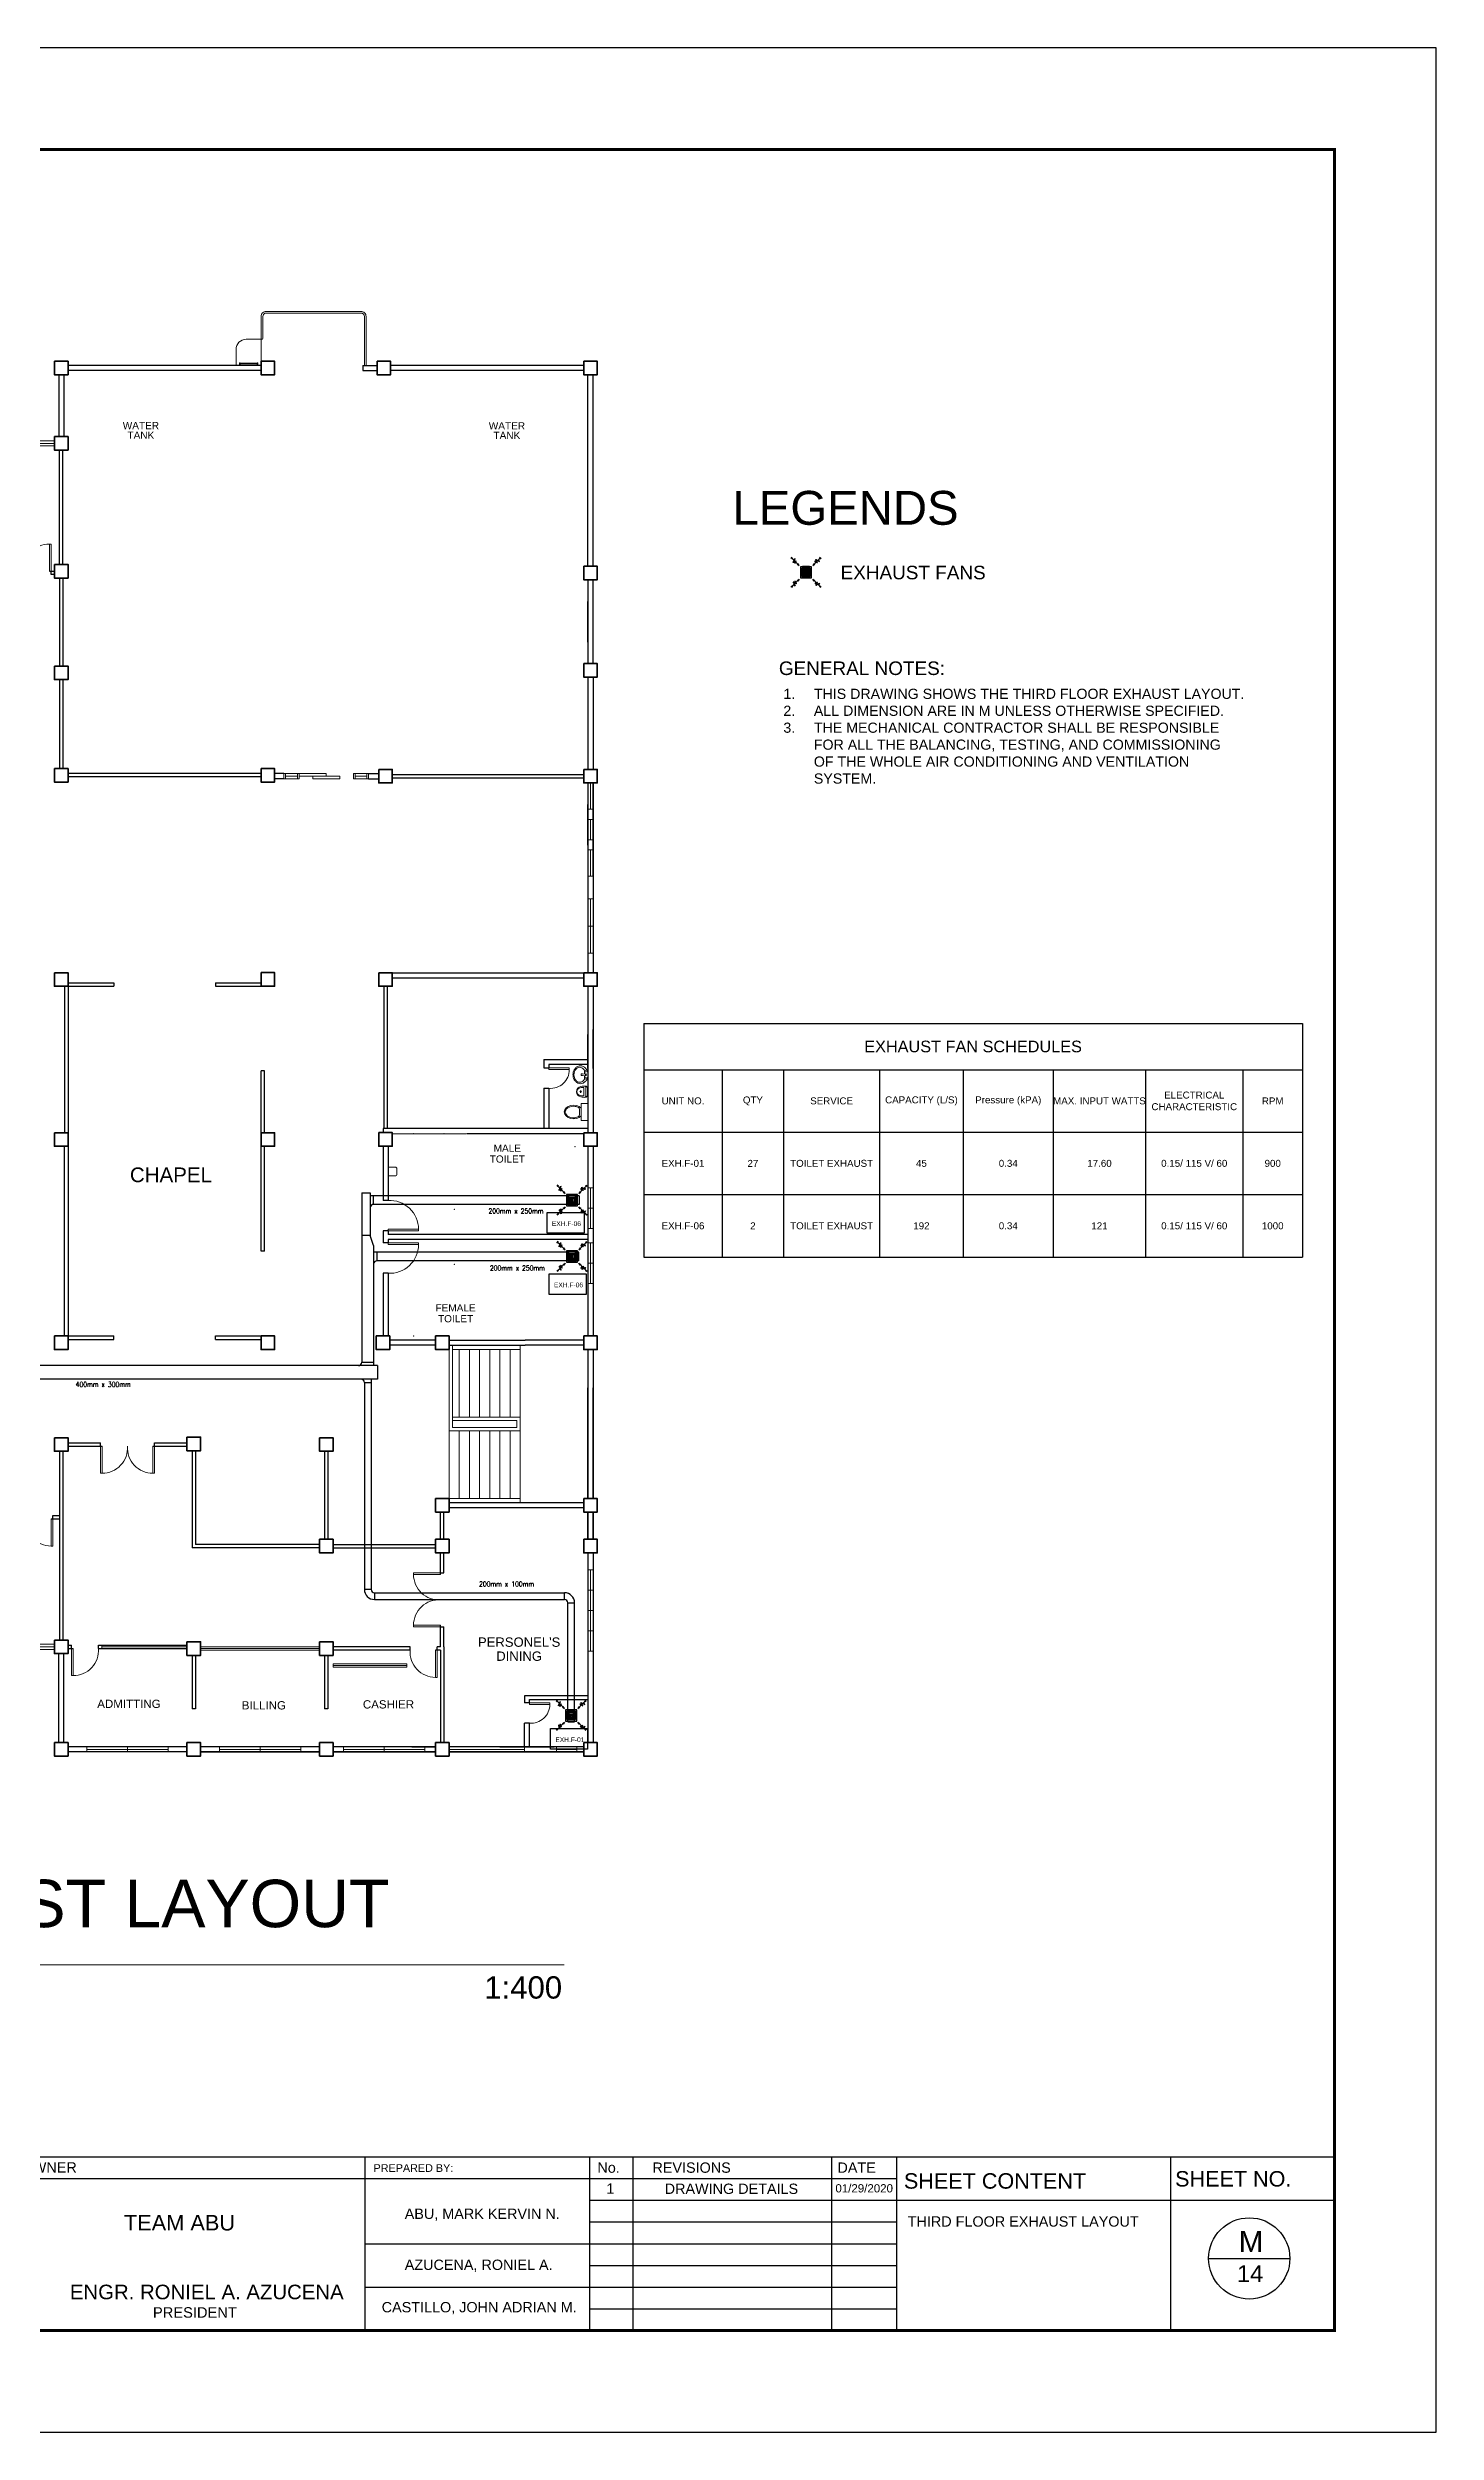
# Model space of a CAD drawing. Header units: millimetres. Extents: x 116 to 538, y 76 to 149.
# Drawn here: x 392.8 to 433.8, y 77.3 to 147.7 of the extents above; entities that cross this region are included whole.
import ezdxf

# ---------------------------------------------------------------- set-up
doc = ezdxf.new("R2010")
doc.units = ezdxf.units.MM
doc.header["$MEASUREMENT"] = 0
for name, color, linetype in [('.1', 1, 'Continuous'), ('AIR', 7, 'Continuous'), ('AIR-00', 8, 'Continuous'), ('AIR-03', 30, 'Continuous'), ('ducting label', 7, 'Continuous'), ('exhaust', 7, 'Continuous'), ('label', 7, 'Continuous'), ('Legends', 7, 'Continuous'), ('template', 7, 'Continuous')]:
    doc.layers.add(name, color=color, linetype=linetype)
doc.layers.add('walls', color=4, linetype='Continuous', lineweight=30)
doc.styles.add('Arch-Dim', font='simplex.shx', dxfattribs={"width": 0.75})
doc.styles.add('arial', font='arial.ttf')
doc.styles.get("Standard").update_dxf_attribs({"font": 'arial.ttf'})
doc.styles.add('SWISSLT175', font='swissl.ttf', dxfattribs={"height": 0.175})

# ---------------------------------------------------------------- blocks, each defined once
blk = doc.blocks.new('GRILL-C-IN')
at = {"layer": 'AIR-00', "color": 7, "ltscale": 3}
for p, q in [((-0.62, 0.6), (-0.67, 0.65)), ((-0.6, 0.62), (-0.65, 0.67)), ((-0.64, 0.64), (-0.3, 0.3)), ((0.64, 0.64), (0.3, 0.3)), ((0.6, 0.62), (0.65, 0.67)), ((0.62, 0.6), (0.67, 0.65)), ((-0.62, -0.6), (-0.67, -0.65)), ((-0.6, -0.62), (-0.65, -0.67)), ((-0.64, -0.64), (-0.3, -0.3)), ((0.64, -0.64), (0.3, -0.3)), ((0.6, -0.62), (0.65, -0.67)), ((0.62, -0.6), (0.67, -0.65))]:
    blk.add_line(p, q, dxfattribs=at)
at = {"layer": 'AIR-00', "color": 7}
for p, q in [((-0.19, 0.19), (0.19, -0.19)), ((0.19, 0.19), (-0.19, -0.19))]:
    blk.add_line(p, q, dxfattribs=at)
at = {"layer": 'AIR-00', "color": 7, "ltscale": 3}
for points in [[(-0.36, 0.39), (-0.39, 0.36), (-0.3, 0.3)], [(0.39, 0.36), (0.36, 0.39), (0.3, 0.3)], [(-0.36, -0.39), (-0.39, -0.36), (-0.3, -0.3)], [(0.39, -0.36), (0.36, -0.39), (0.3, -0.3)]]:
    blk.add_lwpolyline(points, close=True, dxfattribs=at)
at = {"layer": 'AIR-00', "color": 7}
for points in [[(-0.19, -0.19), (0.19, -0.19), (0.19, 0.19), (-0.19, 0.19)], [(-0.12, -0.12), (0.12, -0.12), (0.12, 0.12), (-0.12, 0.12)], [(-0.06, -0.06), (0.06, -0.06), (0.06, 0.06), (-0.06, 0.06)]]:
    blk.add_lwpolyline(points, close=True, dxfattribs=at)
at = {"layer": 'AIR-00', "color": 7, "ltscale": 3}
for points in [[(-0.44, 0.44), (-0.51, 0.4), (-0.43, 0.51), (-0.57, 0.43), (-0.48, 0.6), (-0.56, 0.56)], [(0.44, 0.44), (0.4, 0.51), (0.51, 0.43), (0.43, 0.57), (0.6, 0.48), (0.56, 0.56)], [(-0.44, -0.44), (-0.51, -0.4), (-0.43, -0.51), (-0.57, -0.43), (-0.48, -0.6), (-0.56, -0.56)], [(0.44, -0.44), (0.4, -0.51), (0.51, -0.43), (0.43, -0.57), (0.6, -0.48), (0.56, -0.56)]]:
    blk.add_spline(points, degree=3, dxfattribs=at)
for points in [[(-0.3, 0.3), (-0.36, 0.39), (-0.39, 0.36)], [(0.3, 0.3), (0.39, 0.36), (0.36, 0.39)], [(-0.3, -0.3), (-0.36, -0.39), (-0.39, -0.36)], [(0.3, -0.3), (0.39, -0.36), (0.36, -0.39)]]:
    blk.add_solid(points, dxfattribs=at)
at = {"layer": 'AIR-03', "color": 7}
blk.add_lwpolyline([(-0.25, -0.25), (0.25, -0.25), (0.25, 0.25), (-0.25, 0.25)], close=True, dxfattribs=at)
blk = doc.blocks.new('*T10')
at = {"layer": 'exhaust', "color": 0, "linetype": 'ByBlock', "lineweight": -2, "transparency": 16777216}
for p, q in [((0, 0), (19.448, 0)), ((0, 0), (0, -6.898)), ((19.448, 0), (19.448, -6.898)), ((0, -1.366), (19.448, -1.366)), ((2.32, -1.366), (2.32, -6.898)), ((4.129, -1.366), (4.129, -6.898)), ((6.966, -1.366), (6.966, -6.898)), ((9.433, -1.366), (9.433, -6.898)), ((12.093, -1.366), (12.093, -6.898)), ((14.818, -1.366), (14.818, -6.898)), ((17.691, -1.366), (17.691, -6.898)), ((0, -3.21), (19.448, -3.21)), ((0, -5.054), (19.448, -5.054)), ((0, -6.898), (19.448, -6.898))]:
    blk.add_line(p, q, dxfattribs=at)
at = {"layer": 'exhaust', "color": 0, "transparency": 16777216, "attachment_point": 5}
for s, insert, char_height, width in [('EXHAUST FAN SCHEDULES', (9.724, -0.683), 0.34352, 19.31104), ('ELECTRICAL CHARACTERISTIC', (16.254, -2.288), 0.20611, 2.73564), ('UNIT NO.', (1.16, -2.288), 0.2061, 2.18297), ('QTY', (3.224, -2.288), 0.2061, 1.67074), ('SERVICE', (5.547, -2.288), 0.2061, 2.69994), ('CAPACITY (L/S)', (8.199, -2.288), 0.20611, 2.32947), ('Pressure (kPA)', (10.763, -2.288), 0.20611, 2.52295), ('MAX. INPUT WATTS', (13.456, -2.288), 0.20611, 2.58744), ('RPM', (18.57, -2.288), 0.2061, 1.62004), ('EXH.F-01', (1.16, -4.132), 0.2061, 2.18297), ('27', (3.224, -4.132), 0.2061, 1.67074), ('TOILET EXHAUST', (5.547, -4.132), 0.20611, 2.69994), ('45', (8.199, -4.132), 0.2061, 2.32947), ('0.34', (10.763, -4.132), 0.2061, 2.52295), ('17.60', (13.456, -4.132), 0.2061, 2.58744), ('0.15/ 115 V/ 60', (16.254, -4.132), 0.20611, 2.73564), ('900', (18.57, -4.132), 0.2061, 1.62004), ('EXH.F-06', (1.16, -5.976), 0.2061, 2.18297), ('2', (3.224, -5.976), 0.206, 1.67074), ('TOILET EXHAUST', (5.547, -5.976), 0.20611, 2.69994), ('192', (8.199, -5.976), 0.2061, 2.32947), ('0.34', (10.763, -5.976), 0.2061, 2.52295), ('121', (13.456, -5.976), 0.2061, 2.58744), ('0.15/ 115 V/ 60', (16.254, -5.976), 0.20611, 2.73564), ('1000', (18.57, -5.976), 0.2061, 1.62004)]:
    blk.add_mtext(s, dxfattribs=dict(at, insert=insert, char_height=char_height, width=width))

msp = doc.modelspace()

# ---------------------------------------------------------------- linework, layer by layer
at = {"layer": '.1', "color": 0}
msp.add_line((433.84, 147.67), (334.564, 147.67), dxfattribs=at)
at = {"color": 8, "linetype": 'ByBlock', "lineweight": 9}
for p, q in [((398.403, 138.287), (398.403, 138.762)), ((398.703, 139.062), (399.173, 139.062)), ((398.523, 138.369), (398.503, 138.369)), ((398.503, 138.369), (398.503, 138.289)), ((398.523, 138.289), (398.523, 138.369)), ((398.773, 138.359), (398.523, 138.359)), ((398.773, 138.339), (398.523, 138.339)), ((398.773, 138.359), (399.023, 138.359)), ((398.773, 138.339), (399.023, 138.339)), ((399.023, 138.289), (399.023, 138.369)), ((399.023, 138.369), (399.043, 138.369)), ((399.043, 138.369), (399.043, 138.289)), ((389.718, 136.062), (393.043, 136.062)), ((393.043, 135.989), (389.718, 135.989)), ((389.718, 135.912), (393.043, 135.912)), ((392.943, 132.114), (393.043, 132.114)), ((408.793, 125.325), (408.793, 125.964)), ((408.793, 125.188), (408.793, 125.964)), ((408.868, 125.964), (408.868, 125.188)), ((408.943, 125.325), (408.943, 125.964)), ((408.943, 125.188), (408.793, 125.188)), ((408.943, 124.888), (408.793, 124.888)), ((408.793, 124.888), (408.793, 124.288)), ((408.868, 124.888), (408.868, 124.288)), ((408.943, 124.588), (408.943, 124.888)), ((408.793, 124.288), (408.943, 124.288)), ((408.793, 124.288), (408.793, 123.988)), ((408.793, 124.125), (408.793, 123.362)), ((408.793, 123.988), (408.943, 123.988)), ((408.868, 123.988), (408.868, 123.213)), ((408.943, 124.125), (408.943, 123.362)), ((408.943, 123.988), (408.943, 123.212)), ((408.943, 123.212), (408.793, 123.214)), ((408.793, 122.45), (408.793, 123.212)), ((408.943, 123.362), (408.943, 123.212)), ((408.943, 122.45), (408.943, 123.212)), ((408.793, 123.114), (408.793, 120.364)), ((408.793, 120.939), (408.793, 122.539)), ((408.793, 122.539), (408.943, 122.539)), ((408.868, 122.539), (408.868, 120.939)), ((408.793, 121.25), (408.793, 122.45)), ((408.943, 121.25), (408.943, 122.45)), ((408.793, 121.739), (408.943, 121.739)), ((408.793, 121.25), (408.793, 120.364)), ((408.943, 121.739), (408.943, 120.939)), ((408.943, 121.25), (408.943, 120.364)), ((408.943, 120.939), (408.793, 120.939)), ((408.793, 119.087), (408.793, 119.964)), ((408.943, 119.087), (408.943, 119.964)), ((408.793, 119.087), (408.793, 118.687)), ((408.943, 119.087), (408.943, 118.687)), ((408.793, 117.537), (408.793, 117.137)), ((408.793, 115.987), (408.793, 116.987)), ((408.943, 117.537), (408.943, 117.137)), ((408.943, 115.987), (408.943, 117.137)), ((408.793, 115.987), (408.793, 115.639)), ((408.943, 115.987), (408.943, 115.639)), ((408.793, 114.012), (408.943, 114.012)), ((408.943, 113.412), (408.793, 113.412)), ((408.868, 114.012), (408.868, 112.812)), ((408.943, 114.012), (408.943, 112.812)), ((408.943, 112.812), (408.793, 112.812)), ((408.793, 112.639), (408.793, 112.739)), ((408.793, 112.489), (408.793, 112.389)), ((408.793, 112.389), (408.943, 112.389)), ((408.868, 112.389), (408.868, 111.189)), ((408.943, 112.389), (408.943, 111.189)), ((408.943, 111.789), (408.793, 111.789)), ((408.943, 111.189), (408.793, 111.189)), ((402.893, 109.639), (402.743, 109.639)), ((404.693, 109.239), (404.693, 109.364)), ((404.693, 106.839), (404.693, 109.239)), ((404.793, 109.239), (404.793, 109.339)), ((404.793, 106.939), (404.793, 109.239)), ((406.793, 109.239), (404.793, 109.239)), ((404.993, 109.239), (404.993, 107.239)), ((405.293, 109.239), (405.293, 107.239)), ((405.593, 109.239), (405.593, 107.239)), ((405.893, 109.239), (405.893, 107.239)), ((406.193, 109.239), (406.193, 107.239)), ((406.493, 109.239), (406.493, 107.239)), ((406.793, 109.364), (406.793, 109.239)), ((406.793, 109.239), (406.793, 107.239)), ((406.493, 107.239), (404.793, 107.239)), ((406.493, 107.139), (404.793, 107.139)), ((406.493, 107.239), (406.793, 107.239)), ((406.493, 107.139), (406.693, 107.139)), ((406.693, 106.939), (406.693, 107.139)), ((406.793, 107.139), (406.793, 107.239)), ((406.793, 106.939), (406.793, 107.139)), ((406.493, 106.839), (404.693, 106.839)), ((404.693, 106.839), (404.693, 104.839)), ((406.493, 106.939), (404.793, 106.939)), ((404.993, 106.839), (404.993, 104.839)), ((405.293, 106.839), (405.293, 104.839)), ((405.593, 106.839), (405.593, 104.839)), ((405.893, 106.839), (405.893, 104.839)), ((406.193, 106.839), (406.193, 104.839)), ((406.493, 106.939), (406.693, 106.939)), ((406.493, 106.839), (406.493, 104.839)), ((406.493, 106.839), (406.793, 106.839)), ((406.793, 106.839), (406.793, 106.939)), ((406.793, 106.839), (406.793, 104.839)), ((393.043, 104.236), (392.943, 104.236)), ((406.793, 104.839), (404.693, 104.839)), ((404.693, 104.714), (404.693, 104.839)), ((406.793, 104.714), (406.793, 104.839)), ((404.693, 103.636), (404.693, 103.511)), ((408.943, 103.236), (408.943, 102.736)), ((408.943, 102.736), (408.793, 102.736)), ((408.793, 102.736), (408.793, 100.336)), ((408.943, 102.136), (408.793, 102.136)), ((408.868, 102.736), (408.868, 100.336)), ((408.943, 101.536), (408.943, 102.736)), ((408.943, 101.536), (408.793, 101.536)), ((408.943, 100.336), (408.943, 101.536)), ((408.943, 100.936), (408.793, 100.936)), ((393.043, 100.536), (389.693, 100.536)), ((389.693, 100.461), (393.043, 100.461)), ((393.043, 100.386), (389.693, 100.386)), ((394.443, 100.511), (394.443, 100.411)), ((394.443, 100.461), (396.956, 100.461)), ((400.868, 100.461), (397.356, 100.461)), ((400.868, 100.411), (397.356, 100.411)), ((400.868, 100.361), (397.356, 100.361)), ((408.793, 100.336), (408.943, 100.336)), ((403.443, 99.911), (401.268, 99.911)), ((403.443, 99.961), (403.443, 99.861)), ((396.399, 97.511), (393.999, 97.511)), ((393.999, 97.511), (393.999, 97.361)), ((396.399, 97.436), (393.999, 97.436)), ((395.199, 97.361), (395.199, 97.511)), ((395.199, 97.361), (396.399, 97.361)), ((396.399, 97.361), (396.399, 97.511)), ((400.312, 97.511), (397.912, 97.511)), ((397.912, 97.511), (397.912, 97.361)), ((400.312, 97.436), (397.912, 97.436)), ((399.112, 97.361), (399.112, 97.511)), ((399.112, 97.361), (400.312, 97.361)), ((400.312, 97.361), (400.312, 97.511)), ((401.268, 97.511), (401.993, 97.511)), ((403.981, 97.511), (401.581, 97.511)), ((401.581, 97.511), (401.581, 97.361)), ((403.981, 97.436), (401.581, 97.436)), ((401.993, 97.511), (402.593, 97.511)), ((402.593, 97.511), (403.093, 97.511)), ((402.781, 97.361), (402.781, 97.511)), ((402.781, 97.361), (403.981, 97.361)), ((403.593, 97.511), (403.093, 97.511)), ((403.981, 97.361), (403.981, 97.511)), ((404.693, 97.511), (405.193, 97.511)), ((406.918, 97.436), (404.693, 97.436)), ((405.193, 97.511), (405.693, 97.511)), ((406.193, 97.511), (405.693, 97.511)), ((406.918, 97.511), (406.918, 97.361)), ((407.385, 97.511), (407.285, 97.511)), ((408.418, 97.361), (407.818, 97.361)), ((407.868, 97.361), (407.868, 97.511)), ((408.468, 97.511), (407.868, 97.511)), ((408.468, 97.436), (407.868, 97.436)), ((408.468, 97.511), (408.468, 97.361)), ((408.943, 97.636), (408.943, 97.786))]:
    msp.add_line(p, q, dxfattribs=at)
at = {"color": 8, "linetype": 'ByBlock', "lineweight": 25}
for p, q in [((393.168, 138.014), (393.168, 136.189)), ((393.318, 138.014), (393.318, 136.189)), ((399.143, 138.287), (393.443, 138.287)), ((399.143, 138.137), (393.443, 138.137)), ((402.143, 138.287), (402.568, 138.287)), ((402.143, 138.137), (402.568, 138.137)), ((408.668, 138.287), (402.968, 138.287)), ((408.668, 138.137), (402.968, 138.137)), ((408.793, 132.364), (408.793, 138.014)), ((408.943, 132.364), (408.943, 138.014)), ((393.193, 132.414), (393.193, 135.789)), ((393.293, 132.414), (393.293, 135.789)), ((392.893, 132.214), (393.043, 132.214)), ((392.943, 132.114), (392.943, 132.214)), ((393.043, 132.114), (392.943, 132.114)), ((393.193, 132.014), (393.193, 129.414)), ((393.293, 132.014), (393.293, 129.414)), ((408.793, 131.964), (408.793, 129.489)), ((408.943, 129.489), (408.943, 131.964)), ((408.793, 130.125), (408.793, 131.325)), ((393.193, 129.014), (393.193, 126.391)), ((393.293, 129.014), (393.293, 126.391)), ((408.793, 129.089), (408.793, 126.364)), ((408.943, 129.089), (408.943, 126.364)), ((408.793, 128.45), (408.793, 127.25)), ((408.793, 125.964), (408.793, 120.364)), ((408.793, 124.125), (408.793, 125.325)), ((408.943, 125.964), (408.943, 120.364)), ((408.943, 123.212), (408.943, 125.964)), ((408.943, 124.125), (408.943, 125.325)), ((408.943, 124.888), (408.943, 125.188)), ((402.768, 119.964), (402.768, 115.764)), ((402.868, 119.964), (402.868, 115.764)), ((408.793, 119.964), (408.793, 115.639)), ((408.793, 119.964), (408.793, 115.639)), ((408.943, 119.964), (408.943, 115.639)), ((408.793, 117.537), (408.793, 118.537)), ((408.943, 117.537), (408.943, 118.687)), ((407.493, 117.801), (408.793, 117.802)), ((407.493, 117.801), (407.493, 117.551)), ((407.643, 117.651), (407.643, 117.551)), ((407.493, 117.551), (407.643, 117.551)), ((407.493, 116.951), (407.493, 115.764)), ((407.493, 116.951), (407.643, 116.951)), ((407.643, 116.951), (407.643, 115.764)), ((402.743, 115.764), (402.743, 115.641)), ((407.193, 115.764), (402.743, 115.764)), ((405.216, 115.614), (408.668, 115.614)), ((408.793, 115.764), (407.193, 115.764)), ((402.743, 115.241), (402.743, 113.639)), ((402.893, 115.241), (402.893, 113.639)), ((408.793, 115.239), (408.793, 112.812)), ((408.793, 115.239), (408.793, 112.712)), ((408.943, 115.239), (408.943, 109.639)), ((402.893, 113.639), (402.743, 113.639)), ((402.743, 112.739), (402.743, 112.389)), ((402.893, 112.739), (402.893, 112.639)), ((408.793, 112.639), (402.893, 112.639)), ((408.793, 112.712), (408.793, 109.639)), ((402.893, 112.489), (402.893, 112.389)), ((408.793, 112.489), (402.893, 112.489)), ((402.893, 111.489), (402.743, 111.489)), ((404.293, 109.514), (402.943, 109.514)), ((404.293, 109.364), (402.943, 109.364)), ((404.693, 109.514), (404.943, 109.514)), ((404.693, 109.364), (404.943, 109.364)), ((404.943, 109.514), (406.943, 109.514)), ((404.943, 109.364), (406.943, 109.364)), ((408.668, 109.514), (406.943, 109.514)), ((408.668, 109.364), (406.943, 109.364)), ((408.793, 109.239), (408.793, 104.839)), ((408.943, 109.239), (408.943, 104.839)), ((408.793, 104.839), (408.793, 108.111)), ((408.943, 104.839), (408.943, 108.111)), ((393.443, 106.486), (394.399, 106.486)), ((393.443, 106.386), (394.449, 106.386)), ((394.399, 106.386), (394.399, 106.486)), ((395.949, 106.386), (396.956, 106.386)), ((395.999, 106.486), (396.956, 106.486)), ((395.999, 106.386), (395.999, 106.486)), ((393.193, 106.236), (393.193, 100.661)), ((393.293, 106.236), (393.293, 100.661)), ((397.106, 106.252), (397.106, 103.382)), ((397.206, 106.252), (397.206, 103.482)), ((392.943, 104.236), (393.193, 104.236)), ((392.993, 104.336), (393.193, 104.336)), ((392.993, 104.236), (392.993, 104.336)), ((404.443, 103.636), (404.443, 104.439)), ((404.543, 103.636), (404.543, 104.439)), ((408.668, 104.714), (404.693, 104.714)), ((408.668, 104.564), (404.693, 104.564)), ((408.793, 104.439), (408.793, 103.636)), ((408.793, 103.636), (408.793, 104.439)), ((408.943, 104.439), (408.943, 103.636)), ((408.943, 103.636), (408.943, 104.439)), ((400.868, 103.486), (397.206, 103.482)), ((401.268, 103.486), (404.293, 103.486)), ((400.868, 103.386), (397.106, 103.382)), ((401.268, 103.386), (404.293, 103.386)), ((404.443, 102.599), (404.443, 103.236)), ((404.543, 102.649), (404.543, 103.236)), ((408.793, 103.236), (408.793, 97.636)), ((408.793, 103.236), (408.793, 97.636)), ((408.943, 103.236), (408.943, 97.636)), ((404.443, 102.649), (404.543, 102.649)), ((404.443, 100.461), (404.443, 101.099)), ((404.443, 101.049), (404.543, 101.049)), ((404.543, 100.461), (404.543, 101.049)), ((393.168, 97.636), (393.168, 100.261)), ((393.318, 97.636), (393.318, 100.261)), ((393.443, 100.511), (393.543, 100.511)), ((393.443, 100.411), (393.593, 100.411)), ((393.543, 100.411), (393.543, 100.511)), ((394.343, 100.511), (396.956, 100.511)), ((394.343, 100.411), (394.343, 100.511)), ((394.343, 100.511), (394.443, 100.511)), ((394.343, 100.411), (396.956, 100.411)), ((397.106, 100.211), (397.106, 98.636)), ((397.206, 100.211), (397.206, 98.636)), ((401.018, 100.211), (401.018, 98.636)), ((401.118, 100.211), (401.118, 98.636)), ((403.543, 100.461), (401.268, 100.461)), ((403.543, 100.361), (401.268, 100.361)), ((403.543, 100.461), (403.443, 100.461)), ((403.543, 100.361), (403.543, 100.461)), ((404.443, 100.361), (404.293, 100.361)), ((404.443, 100.461), (404.343, 100.461)), ((404.343, 100.361), (404.343, 100.461)), ((404.443, 100.361), (404.443, 97.636)), ((404.543, 100.461), (404.543, 97.636)), ((397.206, 98.636), (397.106, 98.636)), ((401.118, 98.636), (401.018, 98.636)), ((408.793, 99.011), (406.918, 99.011)), ((406.918, 99.011), (406.918, 98.911)), ((406.918, 98.911), (406.918, 98.811)), ((407.068, 98.811), (407.068, 98.911)), ((406.918, 97.511), (406.918, 98.211)), ((396.956, 97.511), (393.443, 97.511)), ((396.956, 97.361), (393.443, 97.361)), ((396.956, 97.511), (395.093, 97.511)), ((400.868, 97.511), (397.356, 97.511)), ((400.868, 97.511), (397.356, 97.511)), ((400.868, 97.361), (397.356, 97.361)), ((400.868, 97.361), (397.356, 97.361)), ((397.356, 97.361), (400.868, 97.361)), ((404.293, 97.511), (401.268, 97.511)), ((404.293, 97.361), (401.268, 97.361)), ((401.268, 97.361), (404.293, 97.361)), ((403.593, 97.511), (404.293, 97.511)), ((408.668, 97.511), (404.693, 97.511)), ((408.668, 97.361), (404.693, 97.361)), ((404.693, 97.361), (408.668, 97.361)), ((406.193, 97.511), (407.193, 97.511)), ((407.193, 97.511), (407.793, 97.511))]:
    msp.add_line(p, q, dxfattribs=at)
at = {"color": 8, "linetype": 'Continuous', "lineweight": 25}
for p, q in [((402.143, 138.287), (402.143, 138.137)), ((399.818, 126.241), (399.543, 126.241)), ((399.818, 126.089), (399.543, 126.089)), ((402.318, 126.239), (402.618, 126.239)), ((402.318, 126.089), (402.618, 126.089))]:
    msp.add_line(p, q, dxfattribs=at)
at = {"color": 8, "lineweight": 25}
for p, q in [((399.143, 126.241), (393.443, 126.241)), ((399.143, 126.141), (393.443, 126.141)), ((403.018, 126.214), (408.668, 126.214)), ((403.018, 126.114), (408.668, 126.114)), ((393.343, 119.964), (393.343, 115.639)), ((393.443, 120.064), (394.793, 120.064)), ((393.443, 119.964), (394.793, 119.964)), ((393.443, 119.964), (393.443, 109.639)), ((394.793, 120.064), (394.793, 119.964)), ((397.793, 120.064), (399.143, 120.064)), ((397.793, 120.064), (397.793, 119.964)), ((397.793, 119.964), (399.143, 119.964)), ((403.018, 120.364), (408.668, 120.364)), ((403.018, 120.214), (408.668, 120.214)), ((399.143, 115.639), (399.143, 117.465)), ((399.243, 117.465), (399.143, 117.465)), ((399.243, 115.639), (399.243, 117.465)), ((403.018, 115.609), (405.196, 115.614)), ((393.343, 109.639), (393.343, 115.239)), ((399.143, 112.139), (399.143, 115.239)), ((399.243, 112.139), (399.243, 115.239)), ((399.243, 112.139), (399.143, 112.139)), ((393.443, 109.639), (394.793, 109.639)), ((393.443, 109.539), (394.793, 109.539)), ((394.793, 109.539), (394.793, 109.639)), ((397.793, 109.639), (399.143, 109.639)), ((397.793, 109.539), (397.793, 109.639)), ((397.793, 109.539), (399.143, 109.539)), ((401.018, 106.236), (401.018, 103.636)), ((401.118, 106.236), (401.118, 103.636))]:
    msp.add_line(p, q, dxfattribs=at)
at = {"color": 8, "linetype": 'ByBlock', "lineweight": 13}
for p, q in [((400.218, 126.239), (399.868, 126.239)), ((399.868, 126.164), (400.218, 126.164)), ((400.218, 126.089), (399.868, 126.089)), ((401.918, 126.239), (402.268, 126.239)), ((402.268, 126.164), (401.918, 126.164)), ((401.918, 126.089), (402.268, 126.089))]:
    msp.add_line(p, q, dxfattribs=at)
at = {"color": 8, "lineweight": 9, "ltscale": 0.4}
msp.add_line((408.793, 124.343), (408.793, 124.833), dxfattribs=at)
at = {"color": 8, "linetype": 'ByBlock', "lineweight": 25, "ltscale": 0.3}
for p, q in [((408.793, 117.651), (407.643, 117.651)), ((402.893, 112.739), (402.743, 112.739)), ((402.893, 112.389), (402.743, 112.389)), ((407.068, 98.811), (406.918, 98.811)), ((407.068, 98.911), (408.793, 98.911)), ((407.068, 98.211), (406.918, 98.211)), ((407.068, 97.511), (407.068, 98.211))]:
    msp.add_line(p, q, dxfattribs=at)
at = {"color": 8, "lineweight": 9}
for p, q in [((408.595, 117.365), (408.717, 117.379)), ((408.595, 117.336), (408.717, 117.323)), ((408.732, 116.719), (408.732, 116.983)), ((408.543, 116.16), (408.543, 116.341)), ((408.593, 116.501), (408.793, 116.501)), ((408.593, 116.001), (408.593, 116.501)), ((408.793, 116.501), (408.793, 116.001)), ((405.906, 115.614), (405.406, 115.614)), ((407.173, 115.614), (407.673, 115.614)), ((408.793, 116.001), (408.593, 116.001)), ((406.764, 112.639), (406.759, 112.639)), ((407.218, 112.639), (406.764, 112.639)), ((406.905, 112.639), (406.835, 112.639)), ((407.218, 112.639), (407.223, 112.639)), ((407.489, 112.639), (407.484, 112.639)), ((407.943, 112.639), (407.489, 112.639)), ((407.63, 112.639), (407.56, 112.639)), ((407.943, 112.639), (407.948, 112.639)), ((408.214, 112.639), (408.209, 112.639)), ((408.214, 112.639), (408.668, 112.639)), ((408.527, 112.639), (408.597, 112.639)), ((408.668, 112.639), (408.673, 112.639)), ((405.906, 109.514), (405.406, 109.514)), ((407.173, 109.514), (407.673, 109.514)), ((408.093, 109.514), (408.593, 109.514)), ((408.418, 97.511), (407.918, 97.511))]:
    msp.add_line(p, q, dxfattribs=at)
at = {"color": 0, "linetype": 'ByBlock', "lineweight": 9}
msp.add_line((408.089, 91.076), (370.119, 91.076), dxfattribs=at)
at = {"color": 8, "linetype": 'ByBlock', "lineweight": 9}
for points in [[(402.243, 138.287), (402.243, 139.737, 0.414214), (402.093, 139.887), (399.293, 139.887, 0.414214), (399.143, 139.737), (399.143, 138.412), (399.143, 139.062)], [(402.193, 138.287), (402.193, 139.737, 0.414214), (402.093, 139.837), (399.293, 139.837, 0.414214), (399.193, 139.737), (399.193, 139.082)]]:
    msp.add_lwpolyline(points, format="xyb", dxfattribs=at)
at = {"color": 8, "linetype": 'ByBlock', "lineweight": 35}
for points in [[(393.043, 138.414), (393.443, 138.414), (393.443, 138.014), (393.043, 138.014)], [(399.143, 138.414), (399.543, 138.414), (399.543, 138.014), (399.143, 138.014)], [(402.568, 138.414), (402.968, 138.414), (402.968, 138.014), (402.568, 138.014)], [(408.668, 138.414), (409.068, 138.414), (409.068, 138.014), (408.668, 138.014)], [(393.043, 136.189), (393.443, 136.189), (393.443, 135.789), (393.043, 135.789)], [(393.043, 132.414), (393.443, 132.414), (393.443, 132.014), (393.043, 132.014)], [(408.668, 132.364), (409.068, 132.364), (409.068, 131.964), (408.668, 131.964)], [(393.043, 129.414), (393.443, 129.414), (393.443, 129.014), (393.043, 129.014)], [(408.668, 129.489), (409.068, 129.489), (409.068, 129.089), (408.668, 129.089)], [(393.043, 126.391), (393.443, 126.391), (393.443, 125.991), (393.043, 125.991)], [(399.143, 126.391), (399.543, 126.391), (399.543, 125.991), (399.143, 125.991)], [(402.618, 126.364), (403.018, 126.364), (403.018, 125.964), (402.618, 125.964)], [(408.668, 126.364), (409.068, 126.364), (409.068, 125.964), (408.668, 125.964)], [(393.043, 120.364), (393.443, 120.364), (393.443, 119.964), (393.043, 119.964)], [(399.143, 120.365), (399.543, 120.365), (399.543, 119.965), (399.143, 119.965)], [(402.618, 120.364), (403.018, 120.364), (403.018, 119.964), (402.618, 119.964)], [(408.668, 120.364), (409.068, 120.364), (409.068, 119.964), (408.668, 119.964)], [(399.143, 115.639), (399.543, 115.639), (399.543, 115.239), (399.143, 115.239)], [(402.618, 115.641), (403.018, 115.641), (403.018, 115.241), (402.618, 115.241)], [(408.668, 115.639), (409.068, 115.639), (409.068, 115.239), (408.668, 115.239)], [(393.043, 109.639), (393.443, 109.639), (393.443, 109.239), (393.043, 109.239)], [(399.143, 109.639), (399.543, 109.639), (399.543, 109.239), (399.143, 109.239)], [(402.543, 109.639), (402.943, 109.639), (402.943, 109.239), (402.543, 109.239)], [(404.293, 109.639), (404.693, 109.639), (404.693, 109.239), (404.293, 109.239)], [(408.668, 109.639), (409.068, 109.639), (409.068, 109.239), (408.668, 109.239)], [(393.043, 106.636), (393.443, 106.636), (393.443, 106.236), (393.043, 106.236)], [(396.956, 106.652), (397.356, 106.652), (397.356, 106.252), (396.956, 106.252)], [(400.868, 106.636), (401.268, 106.636), (401.268, 106.236), (400.868, 106.236)], [(404.293, 104.839), (404.693, 104.839), (404.693, 104.439), (404.293, 104.439)], [(408.668, 104.839), (409.068, 104.839), (409.068, 104.439), (408.668, 104.439)], [(400.868, 103.636), (401.268, 103.636), (401.268, 103.236), (400.868, 103.236)], [(404.293, 103.636), (404.693, 103.636), (404.693, 103.236), (404.293, 103.236)], [(408.668, 103.636), (409.068, 103.636), (409.068, 103.236), (408.668, 103.236)], [(393.043, 100.661), (393.443, 100.661), (393.443, 100.261), (393.043, 100.261)], [(396.956, 100.611), (397.356, 100.611), (397.356, 100.211), (396.956, 100.211)], [(400.868, 100.611), (401.268, 100.611), (401.268, 100.211), (400.868, 100.211)], [(393.043, 97.636), (393.443, 97.636), (393.443, 97.236), (393.043, 97.236)], [(396.956, 97.636), (397.356, 97.636), (397.356, 97.236), (396.956, 97.236)], [(400.868, 97.636), (401.268, 97.636), (401.268, 97.236), (400.868, 97.236)], [(404.293, 97.636), (404.693, 97.636), (404.693, 97.236), (404.293, 97.236)], [(408.668, 97.636), (409.068, 97.636), (409.068, 97.236), (408.668, 97.236)]]:
    msp.add_lwpolyline(points, close=True, dxfattribs=at)
at = {"color": 8, "lineweight": 13, "ltscale": 0.03}
for points in [[(392.893, 132.214), (392.943, 132.214), (392.943, 133.014), (392.893, 133.014)], [(407.643, 117.551), (407.643, 117.501), (408.243, 117.501), (408.243, 117.551)], [(402.893, 112.739), (402.893, 112.789), (403.793, 112.789), (403.793, 112.739)], [(402.893, 112.389), (402.893, 112.339), (403.793, 112.339), (403.793, 112.389)], [(394.399, 106.386), (394.449, 106.386), (394.449, 105.586), (394.399, 105.586)], [(395.999, 106.386), (395.949, 106.386), (395.949, 105.586), (395.999, 105.586)], [(392.943, 104.236), (392.993, 104.236), (392.993, 103.436), (392.943, 103.436)], [(404.443, 102.649), (404.443, 102.599), (403.643, 102.599), (403.643, 102.649)], [(404.443, 101.049), (404.443, 101.099), (403.643, 101.099), (403.643, 101.049)], [(393.543, 100.411), (393.593, 100.411), (393.593, 99.611), (393.543, 99.611)], [(404.343, 100.361), (404.293, 100.361), (404.293, 99.561), (404.343, 99.561)], [(407.068, 98.811), (407.068, 98.761), (407.668, 98.761), (407.668, 98.811)]]:
    msp.add_lwpolyline(points, close=True, dxfattribs=at)
at = {"color": 8, "linetype": 'ByBlock', "lineweight": 13}
for points in [[(399.868, 126.239), (399.868, 126.089), (399.818, 126.089), (399.818, 126.239)], [(400.268, 126.239), (400.268, 126.089), (400.218, 126.089), (400.218, 126.239)], [(400.268, 126.239), (401.068, 126.239), (401.068, 126.164), (400.268, 126.164)], [(400.668, 126.164), (401.468, 126.164), (401.468, 126.089), (400.668, 126.089)], [(401.868, 126.239), (401.868, 126.089), (401.918, 126.089), (401.918, 126.239)], [(402.268, 126.239), (402.268, 126.089), (402.318, 126.089), (402.318, 126.239)]]:
    msp.add_lwpolyline(points, close=True, dxfattribs=at)
at = {"color": 8, "lineweight": 9}
for points in [[(408.793, 125.964), (408.943, 125.964), (408.943, 125.188), (408.793, 125.188)], [(408.793, 124.888), (408.943, 124.888), (408.943, 124.288), (408.793, 124.288)], [(408.793, 123.988), (408.943, 123.988), (408.943, 123.212), (408.793, 123.212)], [(408.793, 122.539), (408.943, 122.539), (408.943, 120.939), (408.793, 120.939)], [(408.793, 114.012), (408.943, 114.012), (408.943, 112.812), (408.793, 112.812)], [(408.793, 112.389), (408.943, 112.389), (408.943, 111.189), (408.793, 111.189)], [(408.793, 102.736), (408.943, 102.736), (408.943, 100.336), (408.793, 100.336)], [(394.443, 100.511), (396.956, 100.511), (396.956, 100.411), (394.443, 100.411)], [(401.268, 99.961), (403.443, 99.961), (403.443, 99.861), (401.268, 99.861)], [(393.999, 97.511), (396.399, 97.511), (396.399, 97.361), (393.999, 97.361)], [(397.912, 97.511), (400.312, 97.511), (400.312, 97.361), (397.912, 97.361)], [(401.581, 97.511), (403.981, 97.511), (403.981, 97.361), (401.581, 97.361)], [(404.693, 97.511), (406.918, 97.511), (406.918, 97.361), (404.693, 97.361)], [(407.868, 97.511), (408.468, 97.511), (408.468, 97.361), (407.868, 97.361)]]:
    msp.add_lwpolyline(points, close=True, dxfattribs=at)
msp.add_lwpolyline([(408.572, 117.616, 0.11576), (408.49, 117.597, 0.104047), (408.416, 117.538, 0.090875), (408.369, 117.454, 0.083344), (408.351, 117.351, 0.083344), (408.369, 117.247, 0.090875), (408.416, 117.164, 0.104047), (408.49, 117.105, 0.11576), (408.572, 117.086, 0.11576), (408.655, 117.105, 0.104047), (408.728, 117.164, 0.090875), (408.776, 117.247, 0.083344), (408.793, 117.351, 0.083344), (408.776, 117.454, 0.090875), (408.728, 117.538, 0.104047), (408.655, 117.597, 0.11576)], format="xyb", close=True, dxfattribs=at)
for points in [[(408.551, 117.573, 0.124838), (408.489, 117.558, 0.105788), (408.431, 117.508, 0.086697), (408.395, 117.439, 0.076776), (408.381, 117.351, 0.076776), (408.395, 117.263, 0.086697), (408.431, 117.194, 0.105788), (408.489, 117.144, 0.124838), (408.551, 117.128, 0.124838), (408.614, 117.144, 0.105788), (408.671, 117.194, 0.040067), (408.691, 117.224), (408.691, 117.327, 0.040067)], [(408.691, 117.375), (408.691, 117.478, 0.040067), (408.671, 117.508, 0.105788), (408.614, 117.558, 0.124838), (408.551, 117.573, 0.124838)], [(408.776, 116.954, 0.232594), (408.752, 117.006, 0.150533), (408.724, 117.017, 0.085973), (408.586, 117.004, 0.343308), (408.453, 116.851)], [(408.672, 116.851), (408.672, 116.962, 0.398633), (408.658, 116.977, 0.107696), (408.53, 116.956, 0.267529), (408.466, 116.851)], [(408.776, 116.747, -0.232594), (408.752, 116.696, -0.150533), (408.724, 116.685, -0.085973), (408.586, 116.698, -0.343308), (408.453, 116.851)], [(408.672, 116.851), (408.672, 116.74, -0.398633), (408.658, 116.725, -0.107696), (408.53, 116.746, -0.267529), (408.466, 116.851)]]:
    msp.add_lwpolyline(points, format="xyb", dxfattribs=at)
for points in [[(408.776, 116.851), (408.776, 116.954)], [(408.776, 116.954), (408.793, 116.954), (408.793, 116.851)], [(408.776, 116.851), (408.776, 116.747)], [(408.776, 116.747), (408.793, 116.747), (408.793, 116.851)]]:
    msp.add_lwpolyline(points, dxfattribs=at)
at = {"color": 8, "lineweight": 35}
msp.add_lwpolyline([(393.043, 115.639), (393.443, 115.639), (393.443, 115.239), (393.043, 115.239)], close=True, dxfattribs=at)
at = {"color": 8, "linetype": 'ByBlock', "lineweight": 9, "ltscale": 0.4}
msp.add_lwpolyline([(402.893, 114.622), (403.103, 114.622, -0.414214), (403.153, 114.572), (403.153, 114.412, -0.414214), (403.103, 114.362), (402.893, 114.362)], format="xyb", close=True, dxfattribs=at)
at = {"color": 8, "linetype": 'ByBlock', "lineweight": 9}
for points in [[(393.043, 106.636), (393.443, 106.636), (393.443, 106.236), (393.043, 106.236)], [(396.956, 106.652), (397.356, 106.652), (397.356, 106.252), (396.956, 106.252)]]:
    msp.add_lwpolyline(points, close=True, dxfattribs=at)
at = {"color": 8, "lineweight": 9}
for centre, radius in [((408.566, 116.876), 0.004), ((408.591, 116.876), 0.004), ((408.72, 117.453), 0.0255), ((408.72, 117.249), 0.0255), ((408.727, 117.351), 0.0095), ((408.554, 116.851), 0.004), ((408.566, 116.826), 0.004), ((408.579, 116.851), 0.004), ((408.591, 116.826), 0.004), ((408.604, 116.851), 0.004)]:
    msp.add_circle(centre, radius, dxfattribs=at)
at = {"color": 8, "linetype": 'ByBlock', "lineweight": 9}
for centre, radius, start, end in [((398.703, 138.762), 0.3, 90, 180), ((399.173, 139.082), 0.02, 270, 0)]:
    msp.add_arc(centre, radius, start, end, dxfattribs=at)
at = {"color": 8, "lineweight": 13, "ltscale": 0.03}
for centre, radius, start, end in [((392.893, 132.263), 0.752, 90, 183.69522), ((407.691, 117.501), 0.552, 265.02089, 0), ((402.942, 112.789), 0.851, 0, 93.27315), ((402.942, 112.339), 0.851, 266.72685, 0), ((394.449, 106.338), 0.752, 270, 3.69522), ((395.949, 106.338), 0.752, 176.30478, 270), ((392.943, 104.188), 0.752, 176.30478, 270), ((404.395, 102.599), 0.752, 180, 273.69522), ((404.395, 101.099), 0.752, 86.30478, 180), ((393.593, 100.363), 0.752, 270, 3.69522), ((404.293, 100.313), 0.752, 176.30478, 270), ((407.116, 98.761), 0.552, 265.02089, 0)]:
    msp.add_arc(centre, radius, start, end, dxfattribs=at)
at = {"color": 8, "lineweight": 9}
for centre, radius, start, end in [((408.618, 117.351), 0.025, 161.37929, 198.62071), ((408.689, 117.351), 0.0948, 171.20259, 188.79741), ((408.618, 117.351), 0.025, 48.79782, 143.69319), ((408.618, 117.351), 0.025, 216.30681, 311.20218), ((408.697, 116.983), 0.035, 0, 92.67766), ((408.72, 117.351), 0.028, 263.75449, 96.24551), ((408.493, 116.341), 0.05, 0, 61.99164), ((408.493, 116.16), 0.05, 298.15006, 0), ((408.697, 116.719), 0.035, 267.32234, 0), ((406.759, 112.642), 0.003, 176.18593, 270), ((406.764, 112.642), 0.003, 176.53177, 270), ((407.218, 112.642), 0.003, 270, 3.46823), ((407.223, 112.642), 0.003, 270, 3.81407), ((407.484, 112.642), 0.003, 176.18593, 270), ((407.489, 112.642), 0.003, 176.53177, 270), ((407.943, 112.642), 0.003, 270, 3.46823), ((407.948, 112.642), 0.003, 270, 3.81407), ((408.209, 112.642), 0.003, 176.18593, 270), ((408.214, 112.642), 0.003, 176.53177, 270), ((408.668, 112.642), 0.003, 270, 3.46823), ((408.673, 112.642), 0.003, 270, 3.81407)]:
    msp.add_arc(centre, radius, start, end, dxfattribs=at)
at = {"color": 8, "lineweight": 9, "extrusion": (0, 0, -1)}
msp.add_ellipse((408.368, 116.251), major_axis=(0.275, 0), ratio=0.727273, start_param=0.612555, end_param=5.670631, dxfattribs=at)
at = {"color": 8, "lineweight": 9}
msp.add_open_spline([(408.517, 116.116), (408.5, 116.107), (408.482, 116.1), (408.391, 116.073), (408.304, 116.078), (408.172, 116.136), (408.131, 116.186), (408.118, 116.284), (408.143, 116.336), (408.255, 116.411), (408.338, 116.428), (408.452, 116.413), (408.487, 116.401), (408.517, 116.385)], degree=3, knots=[0.937253, 0.937253, 0.937253, 0.937253, 1.185372, 1.185372, 2.113864, 2.113864, 3.042356, 3.042356, 3.970847, 3.970847, 4.899339, 4.899339, 5.346062, 5.346062, 5.346062, 5.346062], dxfattribs=at)
at = {"color": 8, "linetype": 'ByBlock', "lineweight": 9}
for p in [(408.793, 124.725), (408.793, 121.85)]:
    msp.add_point(p, dxfattribs=at)
at = {"color": 8, "lineweight": 9}
for p in [(408.793, 116.851), (403.647, 115.614), (404.54, 115.614), (406.991, 112.639), (407.716, 112.639), (408.441, 112.639), (403.647, 109.639), (404.54, 109.639)]:
    msp.add_point(p, dxfattribs=at)
at = {"color": 8, "linetype": 'ByBlock', "lineweight": 9, "ltscale": 0.3}
for p in [(408.408, 115.229), (404.853, 113.376), (404.853, 111.751)]:
    msp.add_point(p, dxfattribs=at)
at = {"layer": 'exhaust'}
for p, q in [((415.131, 132.369), (415.331, 132.369)), ((402.117, 113.867), (402.117, 108.864)), ((402.117, 113.867), (402.367, 113.867)), ((402.367, 113.867), (402.367, 112.609)), ((408.531, 113.774), (402.367, 113.774)), ((402.467, 113.524), (402.467, 113.774)), ((408.531, 113.524), (402.467, 113.524)), ((408.531, 113.774), (408.531, 113.524)), ((402.367, 112.609), (402.117, 112.609)), ((402.467, 112.309), (402.367, 112.609)), ((402.467, 112.309), (402.467, 108.764)), ((408.527, 112.109), (402.467, 112.109)), ((402.567, 111.859), (402.567, 112.109)), ((408.527, 111.859), (408.527, 112.109)), ((408.527, 111.859), (402.567, 111.859)), ((402.581, 108.764), (369.541, 108.764)), ((402.117, 108.864), (402.467, 108.864)), ((402.581, 108.764), (402.581, 108.364)), ((402.581, 108.364), (369.441, 108.364)), ((402.192, 108.264), (402.192, 102.159)), ((402.192, 108.264), (402.392, 108.264)), ((402.392, 108.364), (402.392, 102.159)), ((402.392, 102.159), (402.192, 102.159)), ((402.492, 102.059), (408.099, 102.059)), ((402.492, 102.059), (402.492, 101.859)), ((402.492, 101.859), (408.099, 101.859)), ((408.099, 101.859), (408.099, 102.059)), ((408.199, 98.251), (408.199, 101.759)), ((408.199, 101.759), (408.399, 101.759)), ((408.399, 98.251), (408.399, 101.759)), ((408.199, 98.251), (408.399, 98.251))]:
    msp.add_line(p, q, dxfattribs=at)
for centre, radius, start, end in [((402.467, 113.424), 0.1, 90, 180), ((402.567, 111.759), 0.1, 90, 180), ((402.017, 108.864), 0.1, 270, 0), ((402.092, 108.264), 0.1, 0, 90), ((402.492, 102.159), 0.3, 180, 270), ((402.492, 102.159), 0.1, 180, 270), ((408.099, 101.759), 0.3, 0, 90), ((408.099, 101.759), 0.1, 0, 90)]:
    msp.add_arc(centre, radius, start, end, dxfattribs=at)
at = {"layer": 'Legends'}
for points in [[(407.586, 113.288), (408.677, 113.288), (408.677, 112.676), (407.586, 112.676)], [(407.648, 111.478), (408.738, 111.478), (408.738, 110.867), (407.648, 110.867)], [(407.689, 98.053), (408.779, 98.053), (408.779, 97.441), (407.689, 97.441)]]:
    msp.add_lwpolyline(points, close=True, dxfattribs=at)
at = {"layer": 'template'}
for p, q in [((433.84, 77.274), (433.84, 147.67)), ((340.581, 85.403), (430.832, 85.403)), ((402.206, 85.403), (402.206, 80.283)), ((408.835, 85.403), (408.835, 80.283)), ((410.115, 85.403), (410.115, 80.283)), ((415.98, 85.403), (415.98, 80.283)), ((417.9, 85.403), (417.9, 80.283)), ((425.995, 85.403), (425.995, 80.283)), ((356.427, 84.763), (412.998, 84.763)), ((411.239, 84.763), (417.9, 84.763)), ((408.835, 84.123), (419.596, 84.123)), ((416.234, 84.123), (430.832, 84.123)), ((408.835, 83.483), (417.9, 83.483)), ((402.206, 82.843), (412.998, 82.843)), ((411.239, 82.843), (417.9, 82.843)), ((427.116, 82.407), (429.516, 82.407)), ((408.835, 82.203), (417.9, 82.203)), ((402.206, 81.563), (412.998, 81.563)), ((411.239, 81.563), (417.9, 81.563)), ((408.835, 80.923), (417.9, 80.923)), ((334.564, 77.274), (433.84, 77.274))]:
    msp.add_line(p, q, dxfattribs=at)
at = {"layer": 'template', "linetype": 'Continuous', "const_width": 0.0853}
msp.add_lwpolyline([(340.581, 80.283), (430.832, 80.283), (430.832, 144.662), (340.581, 144.662)], close=True, dxfattribs=at)
at = {"layer": 'template'}
msp.add_circle((428.316, 82.407), 1.2, dxfattribs=at)
at = {"layer": 'walls', "color": 8, "linetype": 'ByBlock', "lineweight": 25}
for p, q in [((402.743, 111.489), (402.743, 109.639)), ((402.893, 111.489), (402.893, 109.639))]:
    msp.add_line(p, q, dxfattribs=at)

# ---------------------------------------------------------------- block references
msp.add_blockref('*T10', (410.44, 118.866))
at = {"layer": 'AIR', "xscale": 0.6658363358532475, "yscale": 0.6658363358532475, "zscale": 0.6658363358532475}
for p in [(415.231, 132.182), (408.322, 113.649), (408.322, 111.984), (408.299, 98.439)]:
    msp.add_blockref('GRILL-C-IN', p, dxfattribs=at)

# ---------------------------------------------------------------- texts
at = {"color": 0, "linetype": 'ByBlock', "lineweight": 9}
for s, height, p in [('THIRD FLOOR EXHAUST LAYOUT', 1.4, (371.532, 92.186)), ('SCALE                                                                                                                              1:400', 0.657637, (370.563, 90.078))]:
    msp.add_text(s, height=height, dxfattribs=at).set_placement(p)
at = {"layer": 'ducting label', "color": 7, "linetype": 'Continuous', "lineweight": 25, "char_height": 0.15, "attachment_point": 1, "style": 'Arch-Dim'}
for s, insert in [('\\A1;200mm x 250mm', (405.856, 113.403)), ('\\A1;200mm x 250mm', (405.898, 111.72)), ('\\A1;400mm x 300mm', (393.669, 108.283)), ('\\A1;200mm x 100mm', (405.579, 102.393))]:
    msp.add_mtext_dynamic_manual_height_columns(s, width=1.55435, gutter_width=1.011, heights=[0], dxfattribs=dict(at, insert=insert))
at = {"layer": 'label', "color": 8, "linetype": 'ByBlock', "lineweight": 9, "ltscale": 0.4, "attachment_point": 5, "style": 'SWISSLT175'}
for s, insert, char_height, line_spacing_factor in [('WATER^JTANK', (395.595, 136.373), 0.2125, 0.8), ('WATER^JTANK', (406.401, 136.367), 0.2125, 0.8), ('MALE\\PTOILET', (406.413, 115.021), 0.2125, 0.9), ('CHAPEL', (396.482, 114.393), 0.4334, 0.9), ('FEMALE\\PTOILET', (404.886, 110.307), 0.2125, 0.9), ("PERSONEL'S^JDINING", (406.762, 100.392), 0.27625, 0.9), ('ADMITTING', (395.242, 98.778), 0.2437, 0.9), ('BILLING', (399.226, 98.734), 0.2437, 0.9), ('CASHIER', (402.905, 98.762), 0.2437, 0.9)]:
    msp.add_mtext(s, dxfattribs=dict(at, insert=insert, char_height=char_height, line_spacing_factor=line_spacing_factor))
at = {"layer": 'Legends', "attachment_point": 1}
for s, width, insert, char_height in [('LEGENDS', 9.67592, (413.061, 134.586), 1), ('EXHAUST FANS', 11.26859, (416.252, 132.376), 0.4), ('GENERAL NOTES:', 10.05204, (414.43, 129.551), 0.4), ('\\pi-0.9,l1.2,t1.2;1.^ITHIS DRAWING SHOWS THE THIRD FLOOR EXHAUST LAYOUT.\\P2.^IALL DIMENSION ARE IN M UNLESS OTHERWISE SPECIFIED.\\P3.^ITHE MECHANICAL CONTRACTOR SHALL BE RESPONSIBLE FOR ALL THE BALANCING, TESTING, AND COMMISSIONING OF THE WHOLE AIR CONDITIONING AND VENTILATION SYSTEM.', 13.71234, (414.263, 128.746), 0.3)]:
    msp.add_mtext_dynamic_manual_height_columns(s, width=width, gutter_width=1, heights=[0], dxfattribs=dict(at, insert=insert, char_height=char_height))
at = {"layer": 'Legends', "linetype": 'Continuous', "lineweight": 25, "char_height": 0.14, "attachment_point": 1}
for s, insert in [('EXH.F-06', (407.729, 113.025)), ('EXH.F-06', (407.791, 111.216)), ('EXH.F-01', (407.831, 97.79))]:
    msp.add_mtext_dynamic_manual_height_columns(s, width=0.44811, gutter_width=1.011, heights=[0], dxfattribs=dict(at, insert=insert))
at = {"layer": 'template', "style": 'arial'}
for s, height, p in [('OWNER', 0.304, (392.073, 84.944)), ('PREPARED BY: ', 0.22802, (402.464, 84.962)), ('No.', 0.304, (409.073, 84.936)), ('REVISIONS', 0.304, (410.698, 84.936)), ('DATE', 0.304, (416.16, 84.936)), ('1', 0.304, (409.335, 84.317)), ('DRAWING DETAILS', 0.30402, (411.059, 84.312)), ('01/29/2020', 0.2432, (416.099, 84.356)), ('SHEET CONTENT', 0.45603, (418.122, 84.467)), ('SHEET NO.', 0.456, (426.129, 84.53)), ('ABU, MARK KERVIN N.', 0.30402, (403.384, 83.573)), ('TEAM ABU', 0.4598, (395.093, 83.232)), ('THIRD FLOOR EXHAUST LAYOUT', 0.30402, (418.234, 83.346)), ('M', 0.624, (428.006, 82.594)), ('AZUCENA, RONIEL A.', 0.30402, (403.384, 82.068)), ('14', 0.4993, (427.954, 81.707)), ('ENGR. RONIEL A. AZUCENA', 0.43038, (393.498, 81.202)), ('PRESIDENT', 0.3099, (395.951, 80.658)), ('CASTILLO, JOHN ADRIAN M.', 0.30402, (402.704, 80.816))]:
    msp.add_text(s, height=height, dxfattribs=at).set_placement(p)

doc.saveas('drawing.dxf')
